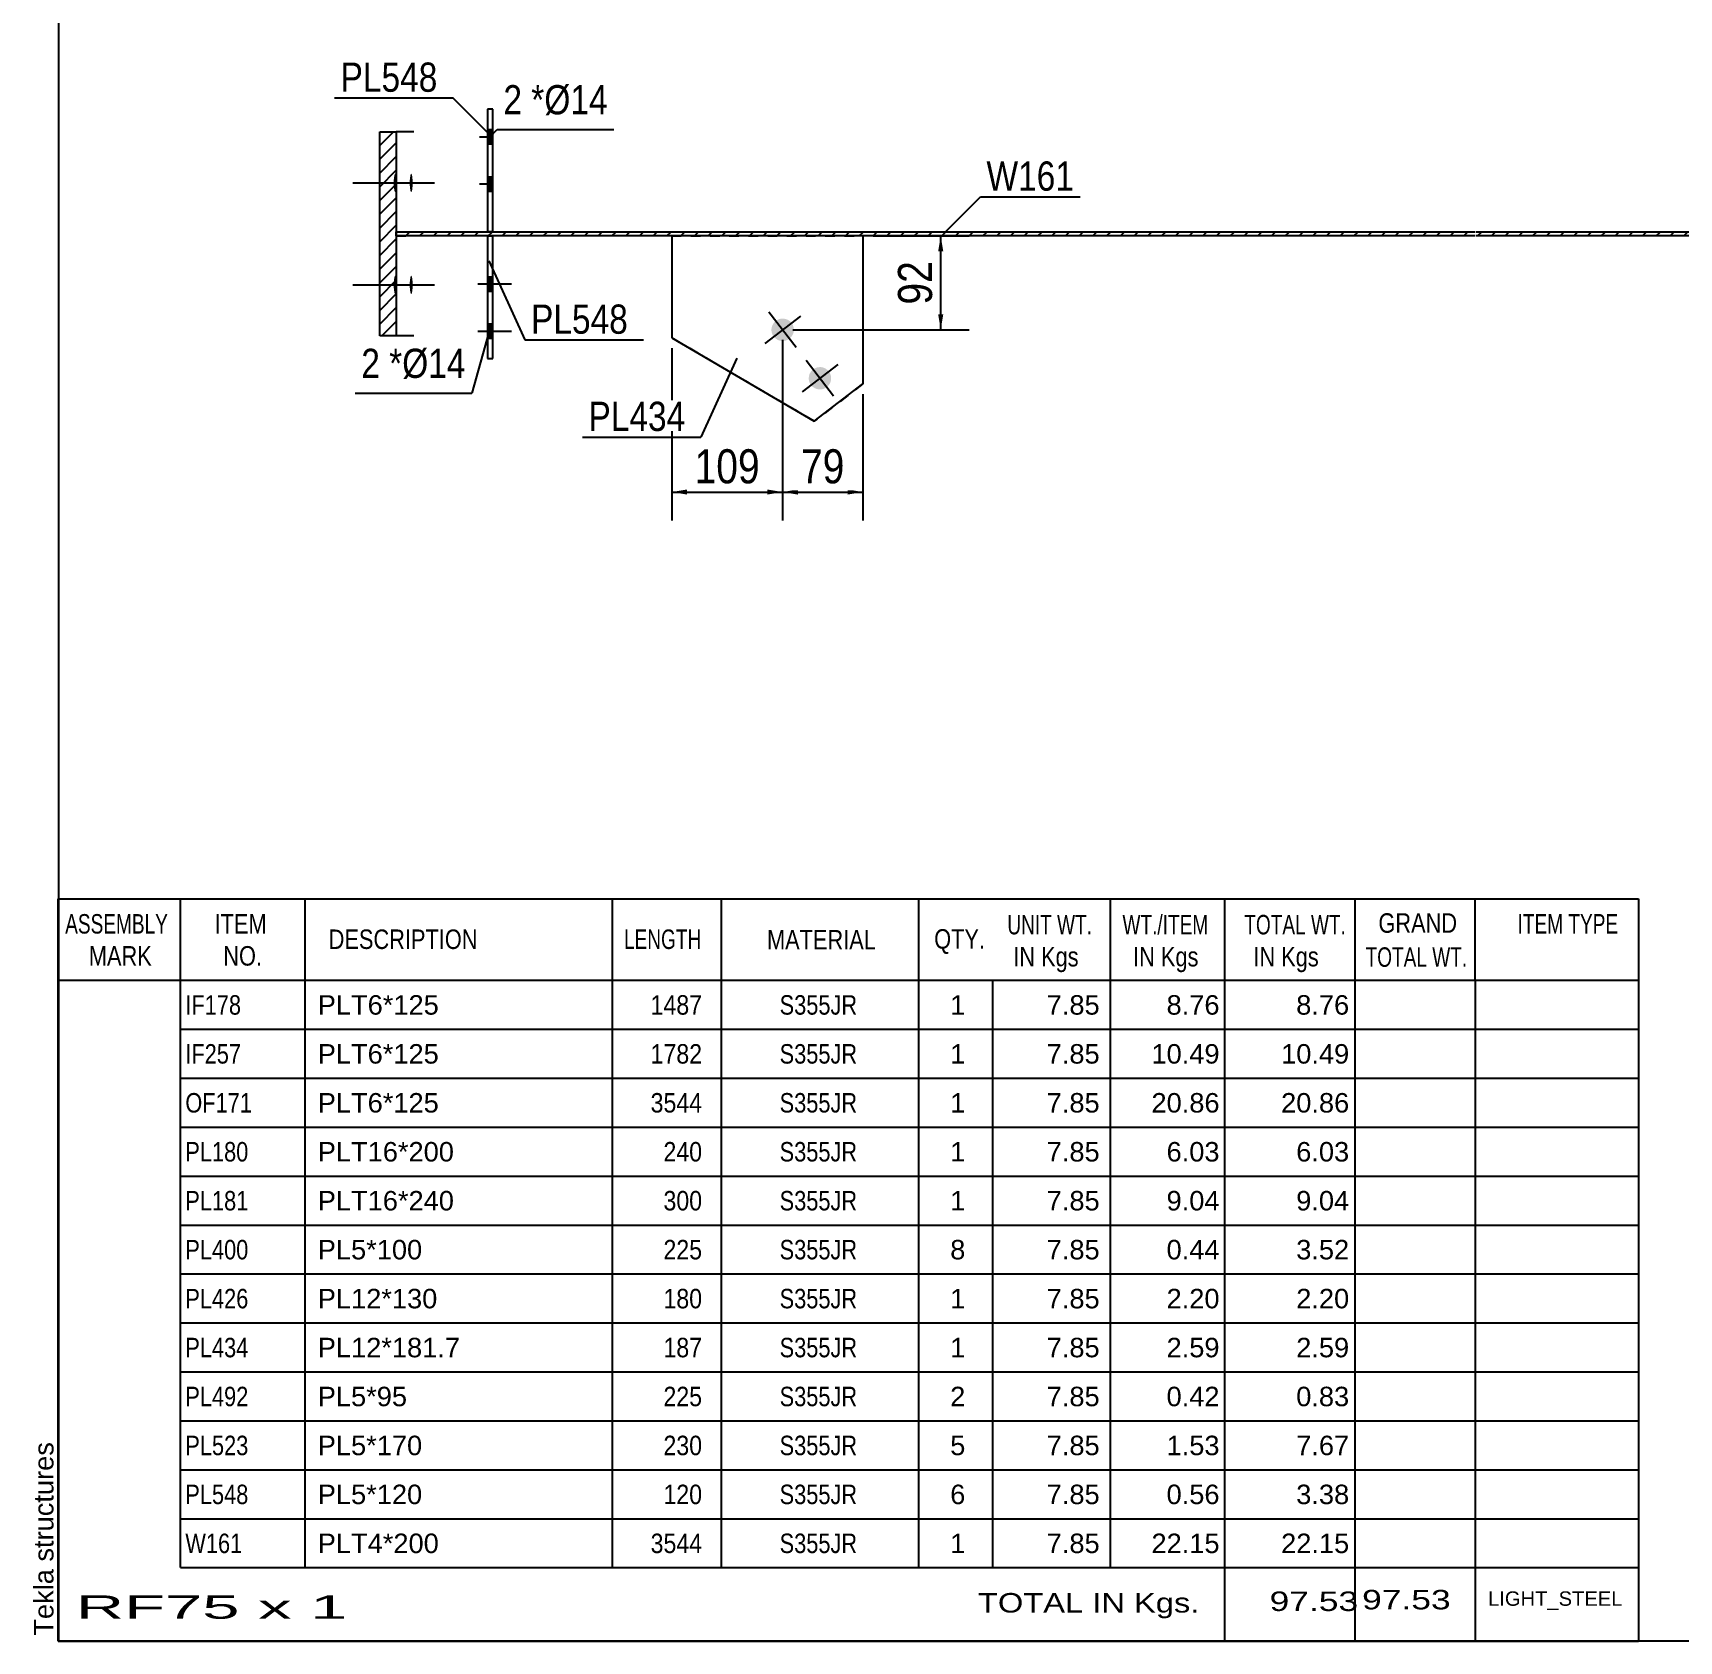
# Model space of a CAD drawing. Header units: millimetres. Extents: x -26 to 376, y -192 to 85.
# Drawn here: x -26.1 to 135.3, y -191.9 to -34.1 of the extents above; entities that cross this region are included whole.
import ezdxf

# ---------------------------------------------------------------- set-up
doc = ezdxf.new("R2010")
doc.units = ezdxf.units.MM
doc.linetypes.add('DXK_LINE_DOT1', pattern=[1.8814, 0.9407, -0.9407])
doc.styles.add('Arial', font='ARIAL.TTF', dxfattribs={"height": 0.2})
doc.styles.add('Arial Narrow', font='ARIALN.TTF', dxfattribs={"height": 0.2})

# ---------------------------------------------------------------- blocks, each defined once
blk = doc.blocks.new('Unknown-626819622-1211')
at = {"color": 5, "linetype": 'Continuous'}
for p, q in [((-23.61, 85.18), (-23.61, -191.82)), ((-23.61, -191.82), (376.39, -191.82))]:
    blk.add_line(p, q, dxfattribs=at)
at = {"color": 174, "linetype": 'Continuous', "style": 'Arial'}
blk.add_text('Tekla structures', height=1.9102, rotation=90, dxfattribs=at).set_placement((-24.11, -191.32))
blk = doc.blocks.new('Part-626819622-1256 - 1253')
at = {"linetype": 'Continuous'}
h = blk.add_hatch(dxfattribs=at)
h.set_pattern_fill('', scale=0.3, style=0, pattern_type=0)
h.set_pattern_definition([(45, (7.8758, -43.85515), (-0.67352, 0.67352), [])])
h.paths.add_polyline_path([(9.5, -43.86), (7.88, -43.86), (7.88, -63.86), (9.5, -63.86)])
at = {"color": 7, "linetype": 'DXK_LINE_DOT1'}
for p, q in [((7.88, -43.86), (9.5, -43.86)), ((9.5, -63.86), (7.88, -63.86))]:
    blk.add_line(p, q, dxfattribs=at)
at = {"color": 2, "linetype": 'Continuous'}
for p, q in [((7.88, -43.86), (9.5, -43.86)), ((7.88, -63.86), (7.88, -43.86)), ((11.22, -43.86), (9.5, -43.86)), ((9.5, -43.86), (9.5, -63.86)), ((9.5, -63.86), (7.88, -63.86)), ((11.22, -63.86), (9.5, -63.86))]:
    blk.add_line(p, q, dxfattribs=at)
blk = doc.blocks.new('Bolt-626819622-1267 - 1253')
at = {"linetype": 'Continuous'}
for points in [[(9.25, -48.86), (9.25, -48.67), (9.26, -48.49), (9.28, -48.33), (9.3, -48.19), (9.32, -48.08), (9.35, -48), (9.38, -47.96), (9.41, -47.96), (9.44, -48), (9.46, -48.08), (9.49, -48.19), (9.51, -48.33), (9.52, -48.49), (9.53, -48.67), (9.53, -48.86), (9.53, -49.04), (9.52, -49.22), (9.51, -49.38), (9.49, -49.52), (9.46, -49.63), (9.44, -49.71), (9.41, -49.75), (9.38, -49.75), (9.35, -49.71), (9.32, -49.63), (9.3, -49.52), (9.28, -49.38), (9.26, -49.22), (9.25, -49.04)], [(10.82, -48.86), (10.82, -48.67), (10.83, -48.49), (10.85, -48.33), (10.87, -48.19), (10.89, -48.08), (10.92, -48), (10.95, -47.96), (10.98, -47.96), (11.01, -48), (11.03, -48.08), (11.06, -48.19), (11.08, -48.33), (11.09, -48.49), (11.1, -48.67), (11.1, -48.86), (11.1, -49.04), (11.09, -49.22), (11.08, -49.38), (11.06, -49.52), (11.03, -49.63), (11.01, -49.71), (10.98, -49.75), (10.95, -49.75), (10.92, -49.71), (10.89, -49.63), (10.87, -49.52), (10.85, -49.38), (10.83, -49.22), (10.82, -49.04)], [(9.25, -58.86), (9.25, -58.67), (9.26, -58.49), (9.28, -58.33), (9.3, -58.19), (9.32, -58.08), (9.35, -58), (9.38, -57.96), (9.41, -57.96), (9.44, -58), (9.46, -58.08), (9.49, -58.19), (9.51, -58.33), (9.52, -58.49), (9.53, -58.67), (9.53, -58.86), (9.53, -59.04), (9.52, -59.22), (9.51, -59.38), (9.49, -59.52), (9.46, -59.63), (9.44, -59.71), (9.41, -59.75), (9.38, -59.75), (9.35, -59.71), (9.32, -59.63), (9.3, -59.52), (9.28, -59.38), (9.26, -59.22), (9.25, -59.04)], [(10.82, -58.86), (10.82, -58.67), (10.83, -58.49), (10.85, -58.33), (10.87, -58.19), (10.89, -58.08), (10.92, -58), (10.95, -57.96), (10.98, -57.96), (11.01, -58), (11.03, -58.08), (11.06, -58.19), (11.08, -58.33), (11.09, -58.49), (11.1, -58.67), (11.1, -58.86), (11.1, -59.04), (11.09, -59.22), (11.08, -59.38), (11.06, -59.52), (11.03, -59.63), (11.01, -59.71), (10.98, -59.75), (10.95, -59.75), (10.92, -59.71), (10.89, -59.63), (10.87, -59.52), (10.85, -59.38), (10.83, -59.22), (10.82, -59.04)]]:
    blk.add_hatch(color=3, dxfattribs=at).paths.add_polyline_path(points)
at = {"color": 3, "linetype": 'Continuous'}
for p, q in [((5.24, -48.86), (11.66, -48.86)), ((6.81, -48.86), (13.23, -48.86)), ((5.24, -58.86), (11.66, -58.86)), ((6.81, -58.86), (13.23, -58.86))]:
    blk.add_line(p, q, dxfattribs=at)
blk = doc.blocks.new('Bolt-626819622-1259 - 1253')
at = {"linetype": 'Continuous'}
for points in [[(46.5, -63.93), (46.38, -63.74), (46.3, -63.52), (46.27, -63.29), (46.29, -63.06), (46.36, -62.84), (46.47, -62.64), (46.62, -62.46), (46.8, -62.32), (47.01, -62.22), (47.23, -62.17), (47.46, -62.16), (47.69, -62.21), (47.9, -62.29), (48.09, -62.42), (48.25, -62.59), (48.37, -62.79), (48.44, -63), (48.47, -63.23), (48.46, -63.46), (48.39, -63.68), (48.28, -63.88), (48.13, -64.06), (47.95, -64.2), (47.74, -64.3), (47.52, -64.35), (47.29, -64.36), (47.06, -64.32), (46.85, -64.23), (46.66, -64.1)], [(50.16, -68.69), (50.04, -68.49), (49.96, -68.28), (49.93, -68.05), (49.95, -67.82), (50.01, -67.6), (50.12, -67.4), (50.27, -67.22), (50.46, -67.08), (50.66, -66.98), (50.89, -66.93), (51.12, -66.92), (51.34, -66.96), (51.55, -67.05), (51.74, -67.18), (51.9, -67.35), (52.02, -67.54), (52.1, -67.76), (52.13, -67.99), (52.11, -68.22), (52.05, -68.44), (51.94, -68.64), (51.79, -68.81), (51.61, -68.95), (51.4, -69.05), (51.18, -69.11), (50.95, -69.11), (50.72, -69.07), (50.51, -68.98), (50.32, -68.85)]]:
    blk.add_hatch(color=3, dxfattribs=at).paths.add_polyline_path(points)
at = {"color": 3, "linetype": 'Continuous'}
for p, q in [((49.12, -61.92), (45.63, -64.6)), ((48.71, -65.01), (46.03, -61.52)), ((52.78, -66.68), (49.29, -69.36)), ((52.37, -69.76), (49.69, -66.27))]:
    blk.add_line(p, q, dxfattribs=at)
blk = doc.blocks.new('Part-626819622-1328 - 1253')
at = {"color": 2, "linetype": 'Continuous'}
for p, q in [((36.5, -54.05), (36.5, -64.05)), ((55.24, -54.05), (55.24, -68.57)), ((36.5, -64.06), (36.5, -64.05)), ((36.5, -64.05), (50.48, -72.23)), ((50.48, -72.23), (55.24, -68.57)), ((55.24, -68.57), (55.24, -68.57)), ((50.48, -72.23), (50.48, -72.23))]:
    blk.add_line(p, q, dxfattribs=at)
at = {"color": 7, "linetype": 'DXK_LINE_DOT1'}
for p, q in [((36.5, -54.05), (55.24, -54.05)), ((36.5, -54.06), (55.24, -54.06)), ((50.48, -72.23), (36.5, -64.06)), ((55.24, -68.57), (50.48, -72.23))]:
    blk.add_line(p, q, dxfattribs=at)
blk = doc.blocks.new('Part-626819622-1284 - 1253')
at = {"linetype": 'Continuous'}
h = blk.add_hatch(dxfattribs=at)
h.set_pattern_fill('', scale=0.3, style=0, pattern_type=0)
h.set_pattern_definition([(45, (9.4959, -53.65515), (-0.6735192, 0.6735192), [])])
h.paths.add_polyline_path([(327, -53.66), (9.5, -53.66), (9.5, -54.06), (327, -54.06)])
at = {"color": 7, "linetype": 'DXK_LINE_DOT1'}
for p, q in [((9.5, -53.66), (11.22, -53.66)), ((9.5, -54.06), (11.22, -54.06))]:
    blk.add_line(p, q, dxfattribs=at)
at = {"color": 2, "linetype": 'Continuous'}
for p, q in [((9.5, -53.66), (115.24, -53.66)), ((9.5, -54.06), (9.5, -53.66)), ((115.24, -54.06), (9.5, -54.06)), ((115.34, -53.66), (237.59, -53.66)), ((237.59, -54.06), (115.34, -54.06))]:
    blk.add_line(p, q, dxfattribs=at)
blk = doc.blocks.new('Part-626819622-6274 - 1253')
at = {"color": 2, "linetype": 'Continuous'}
for p, q in [((18.95, -54.09), (18.45, -54.09)), ((18.45, -54.09), (18.45, -66.09)), ((18.95, -66.09), (18.95, -54.09)), ((18.45, -66.09), (18.95, -66.09))]:
    blk.add_line(p, q, dxfattribs=at)
blk = doc.blocks.new('Part-626819622-6277 - 1253')
at = {"color": 2, "linetype": 'Continuous'}
for p, q in [((18.95, -41.63), (18.45, -41.63)), ((18.45, -41.63), (18.45, -53.63)), ((18.95, -53.63), (18.95, -41.63)), ((18.45, -53.63), (18.95, -53.63))]:
    blk.add_line(p, q, dxfattribs=at)
blk = doc.blocks.new('Bolt-626819622-6299 - 1253')
at = {"linetype": 'Continuous'}
for points in [[(18.45, -58.06), (18.45, -59.46), (18.95, -59.46), (18.95, -58.06)], [(18.45, -62.68), (18.45, -64.08), (18.95, -64.08), (18.95, -62.68)]]:
    blk.add_hatch(color=3, dxfattribs=at).paths.add_polyline_path(points)
at = {"color": 3, "linetype": 'Continuous'}
for p, q in [((18.45, -58.06), (18.95, -58.06)), ((17.5, -58.76), (20.8, -58.76)), ((18.45, -59.46), (18.95, -59.46)), ((18.45, -62.68), (18.95, -62.68)), ((17.5, -63.38), (20.8, -63.38)), ((18.45, -64.08), (18.95, -64.08))]:
    blk.add_line(p, q, dxfattribs=at)
blk = doc.blocks.new('Bolt-626819622-6302 - 1253')
at = {"linetype": 'Continuous'}
for points in [[(18.95, -45.03), (18.95, -43.63), (18.45, -43.63), (18.45, -45.03)], [(18.95, -49.66), (18.95, -48.26), (18.45, -48.26), (18.45, -49.66)]]:
    blk.add_hatch(color=3, dxfattribs=at).paths.add_polyline_path(points)
at = {"color": 3, "linetype": 'Continuous'}
for p, q in [((17.65, -44.33), (18.95, -44.33)), ((18.45, -43.63), (18.95, -43.63)), ((18.45, -45.03), (18.95, -45.03)), ((18.45, -48.26), (18.95, -48.26)), ((17.65, -48.96), (18.95, -48.96)), ((18.45, -49.66), (18.95, -49.66))]:
    blk.add_line(p, q, dxfattribs=at)
blk = doc.blocks.new('StraightDimension-626819622-1430 - 1253')
at = {"linetype": 'Continuous'}
for points in [[(62.62, -55.56), (62.87, -54.06), (63.12, -55.56)], [(63.12, -61.76), (62.87, -63.26), (62.62, -61.76)]]:
    blk.add_hatch(color=4, dxfattribs=at).paths.add_polyline_path(points)
at = {"color": 4, "linetype": 'Continuous'}
for p, q in [((56.24, -54.06), (65.67, -54.06)), ((62.87, -63.26), (62.87, -54.06)), ((48.37, -63.26), (65.67, -63.26))]:
    blk.add_line(p, q, dxfattribs=at)
at = {"color": 0}
blk.add_wipeout([(62.72, -55.83), (57.82, -55.83), (57.82, -61.49), (62.72, -61.49)], dxfattribs=at)
at = {"color": 4, "style": 'Arial Narrow'}
blk.add_text('92', height=3.34, rotation=90.0002, dxfattribs=at).set_placement((62.02, -60.79))
blk = doc.blocks.new('StraightDimension-626819622-1491 - 1253')
at = {"linetype": 'Continuous'}
for points in [[(38, -79.42), (36.5, -79.17), (38, -78.92)], [(45.87, -78.92), (47.37, -79.17), (45.87, -79.42)]]:
    blk.add_hatch(color=4, dxfattribs=at).paths.add_polyline_path(points)
at = {"color": 4, "linetype": 'Continuous'}
for p, q in [((47.37, -64.26), (47.37, -81.97)), ((36.5, -65.06), (36.5, -81.97)), ((36.5, -79.17), (47.37, -79.17))]:
    blk.add_line(p, q, dxfattribs=at)
at = {"color": 0}
blk.add_wipeout([(45.84, -79.02), (45.84, -74.12), (38.04, -74.12), (38.04, -79.02)], dxfattribs=at)
at = {"color": 4, "style": 'Arial Narrow'}
blk.add_text('109', height=3.34, dxfattribs=at).set_placement((38.74, -78.32))
blk = doc.blocks.new('StraightDimension-626819622-1505 - 1253')
at = {"linetype": 'Continuous'}
for points in [[(48.87, -79.42), (47.37, -79.17), (48.87, -78.92)], [(53.74, -78.92), (55.24, -79.17), (53.74, -79.42)]]:
    blk.add_hatch(color=4, dxfattribs=at).paths.add_polyline_path(points)
at = {"color": 4, "linetype": 'Continuous'}
for p, q in [((47.37, -64.26), (47.37, -81.97)), ((55.24, -69.57), (55.24, -81.97)), ((47.37, -79.17), (55.24, -79.17))]:
    blk.add_line(p, q, dxfattribs=at)
at = {"color": 0}
blk.add_wipeout([(54.14, -79.02), (54.14, -74.12), (48.47, -74.12), (48.47, -79.02)], dxfattribs=at)
at = {"color": 4, "style": 'Arial Narrow'}
blk.add_text('79', height=3.34, dxfattribs=at).set_placement((49.17, -78.32))
blk = doc.blocks.new('CBS_BOM-626819622-8892')
at = {"color": 7, "linetype": 'Continuous'}
for p, q in [((-23.64, -127.05), (-23.64, -119.05)), ((-23.64, -119.05), (131.28, -119.05)), ((-11.64, -127.05), (-11.64, -119.05)), ((0.55, -127.05), (0.55, -119.05)), ((30.71, -127.05), (30.71, -119.05)), ((41.39, -127.05), (41.39, -119.05)), ((60.71, -127.05), (60.71, -119.05)), ((79.51, -127.05), (79.51, -119.05)), ((90.72, -127.05), (90.72, -119.05)), ((103.51, -127.05), (103.51, -119.05)), ((115.26, -127.05), (115.26, -119.05)), ((131.28, -119.06), (131.28, -127.04)), ((-23.64, -127.05), (131.28, -127.05)), ((-23.64, -131.85), (-23.64, -127.05)), ((-11.64, -131.85), (-11.64, -127.05)), ((0.55, -131.85), (0.55, -127.05)), ((30.71, -131.85), (30.71, -127.05)), ((41.39, -131.85), (41.39, -127.05)), ((60.71, -131.85), (60.71, -127.05)), ((67.97, -131.85), (67.97, -127.05)), ((79.51, -131.85), (79.51, -127.05)), ((90.72, -131.85), (90.72, -127.05)), ((103.51, -131.85), (103.51, -127.05)), ((115.28, -131.85), (115.28, -127.05)), ((131.28, -127.06), (131.28, -131.85)), ((-23.64, -136.65), (-23.64, -131.85)), ((-11.64, -131.85), (131.28, -131.85)), ((-11.64, -136.65), (-11.64, -131.85)), ((0.55, -136.65), (0.55, -131.85)), ((30.71, -136.65), (30.71, -131.85)), ((41.39, -136.65), (41.39, -131.85)), ((60.71, -136.65), (60.71, -131.85)), ((67.97, -136.65), (67.97, -131.85)), ((79.51, -136.65), (79.51, -131.85)), ((90.72, -136.65), (90.72, -131.85)), ((103.51, -136.65), (103.51, -131.85)), ((115.28, -136.65), (115.28, -131.85)), ((131.28, -131.86), (131.28, -136.65)), ((-23.64, -141.45), (-23.64, -136.65)), ((-11.64, -136.65), (131.28, -136.65)), ((-11.64, -141.45), (-11.64, -136.65)), ((0.55, -141.45), (0.55, -136.65)), ((30.71, -141.45), (30.71, -136.65)), ((41.39, -141.45), (41.39, -136.65)), ((60.71, -141.45), (60.71, -136.65)), ((67.97, -141.45), (67.97, -136.65)), ((79.51, -141.45), (79.51, -136.65)), ((90.72, -141.45), (90.72, -136.65)), ((103.51, -141.45), (103.51, -136.65)), ((115.28, -141.45), (115.28, -136.65)), ((131.28, -136.66), (131.28, -141.45)), ((-23.64, -146.25), (-23.64, -141.45)), ((-11.64, -141.45), (131.28, -141.45)), ((-11.64, -146.25), (-11.64, -141.45)), ((0.55, -146.25), (0.55, -141.45)), ((30.71, -146.25), (30.71, -141.45)), ((41.39, -146.25), (41.39, -141.45)), ((60.71, -146.25), (60.71, -141.45)), ((67.97, -146.25), (67.97, -141.45)), ((79.51, -146.25), (79.51, -141.45)), ((90.72, -146.25), (90.72, -141.45)), ((103.51, -146.25), (103.51, -141.45)), ((115.28, -146.25), (115.28, -141.45)), ((131.28, -141.46), (131.28, -146.25)), ((-23.64, -151.05), (-23.64, -146.25)), ((-11.64, -146.25), (131.28, -146.25)), ((-11.64, -151.05), (-11.64, -146.25)), ((0.55, -151.05), (0.55, -146.25)), ((30.71, -151.05), (30.71, -146.25)), ((41.39, -151.05), (41.39, -146.25)), ((60.71, -151.05), (60.71, -146.25)), ((67.97, -151.05), (67.97, -146.25)), ((79.51, -151.05), (79.51, -146.25)), ((90.72, -151.05), (90.72, -146.25)), ((103.51, -151.05), (103.51, -146.25)), ((115.28, -151.05), (115.28, -146.25)), ((131.28, -146.26), (131.28, -151.05)), ((-23.64, -155.85), (-23.64, -151.05)), ((-11.64, -151.05), (131.28, -151.05)), ((-11.64, -155.85), (-11.64, -151.05)), ((0.55, -155.85), (0.55, -151.05)), ((30.71, -155.85), (30.71, -151.05)), ((41.39, -155.85), (41.39, -151.05)), ((60.71, -155.85), (60.71, -151.05)), ((67.97, -155.85), (67.97, -151.05)), ((79.51, -155.85), (79.51, -151.05)), ((90.72, -155.85), (90.72, -151.05)), ((103.51, -155.85), (103.51, -151.05)), ((115.28, -155.85), (115.28, -151.05)), ((131.28, -151.06), (131.28, -155.85)), ((-23.64, -160.65), (-23.64, -155.85)), ((-11.64, -155.85), (131.28, -155.85)), ((-11.64, -160.65), (-11.64, -155.85)), ((0.55, -160.65), (0.55, -155.85)), ((30.71, -160.65), (30.71, -155.85)), ((41.39, -160.65), (41.39, -155.85)), ((60.71, -160.65), (60.71, -155.85)), ((67.97, -160.65), (67.97, -155.85)), ((79.51, -160.65), (79.51, -155.85)), ((90.72, -160.65), (90.72, -155.85)), ((103.51, -160.65), (103.51, -155.85)), ((115.28, -160.65), (115.28, -155.85)), ((131.28, -155.86), (131.28, -160.65)), ((-23.64, -165.45), (-23.64, -160.65)), ((-11.64, -160.65), (131.28, -160.65)), ((-11.64, -165.45), (-11.64, -160.65)), ((0.55, -165.45), (0.55, -160.65)), ((30.71, -165.45), (30.71, -160.65)), ((41.39, -165.45), (41.39, -160.65)), ((60.71, -165.45), (60.71, -160.65)), ((67.97, -165.45), (67.97, -160.65)), ((79.51, -165.45), (79.51, -160.65)), ((90.72, -165.45), (90.72, -160.65)), ((103.51, -165.45), (103.51, -160.65)), ((115.28, -165.45), (115.28, -160.65)), ((131.28, -160.66), (131.28, -165.45)), ((-23.64, -170.25), (-23.64, -165.45)), ((-11.64, -165.45), (131.28, -165.45)), ((-11.64, -170.25), (-11.64, -165.45)), ((0.55, -170.25), (0.55, -165.45)), ((30.71, -170.25), (30.71, -165.45)), ((41.39, -170.25), (41.39, -165.45)), ((60.71, -170.25), (60.71, -165.45)), ((67.97, -170.25), (67.97, -165.45)), ((79.51, -170.25), (79.51, -165.45)), ((90.72, -170.25), (90.72, -165.45)), ((103.51, -170.25), (103.51, -165.45)), ((115.28, -170.25), (115.28, -165.45)), ((131.28, -165.46), (131.28, -170.25)), ((-23.64, -175.05), (-23.64, -170.25)), ((-11.64, -170.25), (131.28, -170.25)), ((-11.64, -175.05), (-11.64, -170.25)), ((0.55, -175.05), (0.55, -170.25)), ((30.71, -175.05), (30.71, -170.25)), ((41.39, -175.05), (41.39, -170.25)), ((60.71, -175.05), (60.71, -170.25)), ((67.97, -175.05), (67.97, -170.25)), ((79.51, -175.05), (79.51, -170.25)), ((90.72, -175.05), (90.72, -170.25)), ((103.51, -175.05), (103.51, -170.25)), ((115.28, -175.05), (115.28, -170.25)), ((131.28, -170.26), (131.28, -175.05)), ((-23.64, -179.85), (-23.64, -175.05)), ((-11.64, -175.05), (131.28, -175.05)), ((-11.64, -179.85), (-11.64, -175.05)), ((0.55, -179.85), (0.55, -175.05)), ((30.71, -179.85), (30.71, -175.05)), ((41.39, -179.85), (41.39, -175.05)), ((60.71, -179.85), (60.71, -175.05)), ((67.97, -179.85), (67.97, -175.05)), ((79.51, -179.85), (79.51, -175.05)), ((90.72, -179.85), (90.72, -175.05)), ((103.51, -179.85), (103.51, -175.05)), ((115.28, -179.85), (115.28, -175.05)), ((131.28, -175.06), (131.28, -179.85)), ((-23.64, -184.65), (-23.64, -179.85)), ((-11.64, -179.85), (131.28, -179.85)), ((-11.64, -184.65), (-11.64, -179.85)), ((0.55, -184.65), (0.55, -179.85)), ((30.71, -184.65), (30.71, -179.85)), ((41.39, -184.65), (41.39, -179.85)), ((60.71, -184.65), (60.71, -179.85)), ((67.97, -184.65), (67.97, -179.85)), ((79.51, -184.65), (79.51, -179.85)), ((90.72, -184.65), (90.72, -179.85)), ((103.51, -184.65), (103.51, -179.85)), ((115.28, -184.65), (115.28, -179.85)), ((131.28, -179.86), (131.28, -184.65)), ((-23.64, -191.85), (-23.64, -184.67)), ((-11.64, -184.65), (131.28, -184.65)), ((90.72, -191.85), (90.72, -184.67)), ((103.51, -191.85), (103.51, -184.67)), ((115.31, -191.85), (115.31, -184.67)), ((131.28, -184.65), (131.28, -191.85)), ((-23.64, -191.85), (131.28, -191.85))]:
    blk.add_line(p, q, dxfattribs=at)
at = {"color": 3, "linetype": 'Continuous', "style": 'Arial'}
for s, height, width, p in [('ASSEMBLY', 1.91, 0.7, (-22.96, -122.47)), ('ITEM', 1.91, 0.8, (-8.31, -122.47)), ('UNIT WT.', 1.91, 0.7, (69.4, -122.55)), ('WT./ITEM', 1.91, 0.7, (80.69, -122.55)), ('TOTAL WT.', 1.91, 0.7, (92.63, -122.55)), ('GRAND', 1.91, 0.8, (105.78, -122.39)), ('ITEM TYPE', 1.91, 0.7, (119.42, -122.47)), ('DESCRIPTION', 1.9102, 0.8, (2.87, -123.98)), ('LENGTH', 1.91, 0.7, (31.82, -123.98)), ('MATERIAL', 1.91, 0.8, (45.84, -124.03)), ('QTY.', 1.91, 0.8, (62.23, -123.95)), ('MARK', 1.91, 0.8, (-20.64, -125.61)), ('NO.', 1.91, 0.8, (-7.46, -125.61)), ('IN Kgs', 1.91, 0.8, (69.98, -125.69)), ('IN Kgs', 1.91, 0.8, (81.73, -125.69)), ('IN Kgs', 1.91, 0.8, (93.52, -125.69)), ('TOTAL WT.', 1.91, 0.7, (104.52, -125.73))]:
    blk.add_text(s, height=height, dxfattribs=dict(at, width=width)).set_placement(p)
at = {"color": 7, "linetype": 'Continuous', "style": 'Arial'}
for s, width, p in [('IF178', 0.8, (-11.18, -130.42)), ('1487', 0.85, (34.43, -130.42)), ('S355JR', 0.8, (47.08, -130.42)), ('IF257', 0.8, (-11.18, -135.22)), ('1782', 0.85, (34.43, -135.22)), ('S355JR', 0.8, (47.08, -135.22)), ('OF171', 0.8, (-11.18, -140.02)), ('3544', 0.85, (34.43, -140.02)), ('S355JR', 0.8, (47.08, -140.02)), ('PL180', 0.8, (-11.18, -144.82)), ('240', 0.85, (35.69, -144.82)), ('S355JR', 0.8, (47.08, -144.82)), ('PL181', 0.8, (-11.18, -149.62)), ('300', 0.85, (35.69, -149.62)), ('S355JR', 0.8, (47.08, -149.62)), ('PL400', 0.8, (-11.18, -154.42)), ('225', 0.85, (35.69, -154.42)), ('S355JR', 0.8, (47.08, -154.42)), ('PL426', 0.8, (-11.18, -159.22)), ('180', 0.85, (35.69, -159.22)), ('S355JR', 0.8, (47.08, -159.22)), ('PL434', 0.8, (-11.18, -164.02)), ('187', 0.85, (35.69, -164.02)), ('S355JR', 0.8, (47.08, -164.02)), ('PL492', 0.8, (-11.18, -168.82)), ('225', 0.85, (35.69, -168.82)), ('S355JR', 0.8, (47.08, -168.82)), ('PL523', 0.8, (-11.18, -173.62)), ('230', 0.85, (35.69, -173.62)), ('S355JR', 0.8, (47.08, -173.62)), ('PL548', 0.8, (-11.18, -178.42)), ('120', 0.85, (35.69, -178.42)), ('S355JR', 0.8, (47.08, -178.42)), ('W161', 0.8, (-11.18, -183.22)), ('3544', 0.85, (34.43, -183.22)), ('S355JR', 0.8, (47.08, -183.22))]:
    blk.add_text(s, height=1.91, dxfattribs=dict(at, width=width)).set_placement(p)
for s, p in [('PLT6*125', (1.8, -130.42)), ('1', (63.8, -130.42)), ('7.85', (73.26, -130.42)), ('8.76', (85.01, -130.42)), ('8.76', (97.72, -130.42)), ('PLT6*125', (1.8, -135.22)), ('1', (63.8, -135.22)), ('7.85', (73.26, -135.22)), ('10.49', (83.53, -135.22)), ('10.49', (96.24, -135.22)), ('PLT6*125', (1.8, -140.02)), ('1', (63.8, -140.02)), ('7.85', (73.26, -140.02)), ('20.86', (83.53, -140.02)), ('20.86', (96.24, -140.02)), ('PLT16*200', (1.8, -144.82)), ('1', (63.8, -144.82)), ('7.85', (73.26, -144.82)), ('6.03', (85.01, -144.82)), ('6.03', (97.72, -144.82)), ('PLT16*240', (1.8, -149.62)), ('1', (63.8, -149.62)), ('7.85', (73.26, -149.62)), ('9.04', (85.01, -149.62)), ('9.04', (97.72, -149.62)), ('PL5*100', (1.8, -154.42)), ('8', (63.8, -154.42)), ('7.85', (73.26, -154.42)), ('0.44', (85.01, -154.42)), ('3.52', (97.72, -154.42)), ('PL12*130', (1.8, -159.22)), ('1', (63.8, -159.22)), ('7.85', (73.26, -159.22)), ('2.20', (85.01, -159.22)), ('2.20', (97.72, -159.22)), ('PL12*181.7', (1.8, -164.02)), ('1', (63.8, -164.02)), ('7.85', (73.26, -164.02)), ('2.59', (85.01, -164.02)), ('2.59', (97.72, -164.02)), ('PL5*95', (1.8, -168.82)), ('2', (63.8, -168.82)), ('7.85', (73.26, -168.82)), ('0.42', (85.01, -168.82)), ('0.83', (97.72, -168.82)), ('PL5*170', (1.8, -173.62)), ('5', (63.8, -173.62)), ('7.85', (73.26, -173.62)), ('1.53', (85.01, -173.62)), ('7.67', (97.72, -173.62)), ('PL5*120', (1.8, -178.42)), ('6', (63.8, -178.42)), ('7.85', (73.26, -178.42)), ('0.56', (85.01, -178.42)), ('3.38', (97.72, -178.42)), ('PLT4*200', (1.8, -183.22)), ('1', (63.8, -183.22)), ('7.85', (73.26, -183.22)), ('22.15', (83.53, -183.22)), ('22.15', (96.24, -183.22))]:
    blk.add_text(s, height=1.91, dxfattribs=at).set_placement(p)
at = {"color": 6, "linetype": 'Continuous', "style": 'Arial'}
for s, height, width, p in [('TOTAL IN Kgs.', 1.9102, 1.2, (66.52, -189.05)), ('97.53', 1.91, 1.3, (95.11, -188.9)), ('97.53', 1.91, 1.3, (104.18, -188.74)), ('RF75 x 1', 2.292, 2.05, (-21.92, -189.66))]:
    blk.add_text(s, height=height, dxfattribs=dict(at, width=width)).set_placement(p)
blk.add_text('LIGHT_STEEL', height=1.4135, dxfattribs=at).set_placement((116.53, -188.39))
blk = doc.blocks.new('Mark-626819622-6432 - 1253')
at = {"color": 0}
blk.add_wipeout([(32.22, -63.65), (32.22, -60.65), (22.71, -60.65), (22.71, -63.65)], dxfattribs=at)
blk.add_wipeout([(32.22, -63.65), (32.22, -60.65), (22.71, -60.65), (22.71, -63.65)], dxfattribs=at)
at = {"color": 7, "linetype": 'Continuous'}
for p, q in [((18.58, -56.51), (22.11, -64.25)), ((22.11, -64.25), (33.72, -64.25))]:
    blk.add_line(p, q, dxfattribs=at)
at = {"color": 3, "style": 'Arial Narrow'}
blk.add_text('PL548', height=2.863, dxfattribs=at).set_placement((22.71, -63.65))
blk = doc.blocks.new('Mark-626819622-6319 - 1253')
at = {"color": 7, "linetype": 'Continuous'}
for p, q in [((18.7, -44.33), (19.4, -43.63)), ((19.4, -43.63), (30.82, -43.63))]:
    blk.add_line(p, q, dxfattribs=at)
at = {"color": 0}
for points in [[(21.83, -42.13), (21.83, -39.13), (20, -39.13), (20, -42.13)], [(24.01, -42.13), (24.01, -39.13), (22.73, -39.13), (22.73, -42.13)]]:
    blk.add_wipeout(points, dxfattribs=at)
for points in [[(21.83, -42.13), (21.83, -39.13), (20, -39.13), (20, -42.13)], [(24.01, -42.13), (24.01, -39.13), (22.73, -39.13), (22.73, -42.13)]]:
    blk.add_wipeout(points, dxfattribs=at)
at = {"color": 3, "style": 'Arial Narrow'}
blk.add_text('2', height=2.86, dxfattribs=at).set_placement((20, -42.13))
at = {"color": 0}
blk.add_wipeout([(30.22, -42.13), (30.22, -39.13), (24.01, -39.13), (24.01, -42.13)], dxfattribs=at)
blk.add_wipeout([(30.22, -42.13), (30.22, -39.13), (24.01, -39.13), (24.01, -42.13)], dxfattribs=at)
at = {"color": 3, "style": 'Arial Narrow'}
for s, height, p in [('*', 2.86, (22.73, -42.13)), ('Ø14', 2.863, (24.01, -42.13))]:
    blk.add_text(s, height=height, dxfattribs=at).set_placement(p)
blk = doc.blocks.new('Mark-626819622-1324 - 1253')
at = {"color": 7, "linetype": 'Continuous'}
blk.add_line((42.88, -66.04), (39.35, -73.78), dxfattribs=at)
at = {"color": 0}
blk.add_wipeout([(37.85, -73.18), (37.85, -70.18), (28.34, -70.18), (28.34, -73.18)], dxfattribs=at)
blk.add_wipeout([(37.85, -73.18), (37.85, -70.18), (28.34, -70.18), (28.34, -73.18)], dxfattribs=at)
at = {"color": 7, "linetype": 'Continuous'}
blk.add_line((27.74, -73.78), (39.35, -73.78), dxfattribs=at)
at = {"color": 3, "style": 'Arial Narrow'}
blk.add_text('PL434', height=2.863, dxfattribs=at).set_placement((28.34, -73.18))
blk = doc.blocks.new('Mark-626819622-1279 - 1253')
at = {"color": 0}
blk.add_wipeout([(75.95, -49.62), (75.95, -46.62), (67.36, -46.62), (67.36, -49.62)], dxfattribs=at)
blk.add_wipeout([(75.95, -49.62), (75.95, -46.62), (67.36, -46.62), (67.36, -49.62)], dxfattribs=at)
at = {"color": 7, "linetype": 'Continuous'}
for p, q in [((63.23, -53.75), (66.76, -50.22)), ((66.76, -50.22), (76.55, -50.22))]:
    blk.add_line(p, q, dxfattribs=at)
at = {"color": 3, "style": 'Arial Narrow'}
blk.add_text('W161', height=2.863, dxfattribs=at).set_placement((67.36, -49.62))
blk = doc.blocks.new('Mark-626819622-6320 - 1253')
at = {"color": 7, "linetype": 'Continuous'}
blk.add_line((5.47, -69.48), (16.89, -69.48), dxfattribs=at)
at = {"color": 0}
for points in [[(7.9, -67.98), (7.9, -64.98), (6.07, -64.98), (6.07, -67.98)], [(10.08, -67.98), (10.08, -64.98), (8.8, -64.98), (8.8, -67.98)]]:
    blk.add_wipeout(points, dxfattribs=at)
for points in [[(7.9, -67.98), (7.9, -64.98), (6.07, -64.98), (6.07, -67.98)], [(10.08, -67.98), (10.08, -64.98), (8.8, -64.98), (8.8, -67.98)]]:
    blk.add_wipeout(points, dxfattribs=at)
at = {"color": 3, "style": 'Arial Narrow'}
blk.add_text('2', height=2.86, dxfattribs=at).set_placement((6.07, -67.98))
at = {"color": 0}
blk.add_wipeout([(16.29, -67.98), (16.29, -64.98), (10.08, -64.98), (10.08, -67.98)], dxfattribs=at)
blk.add_wipeout([(16.29, -67.98), (16.29, -64.98), (10.08, -64.98), (10.08, -67.98)], dxfattribs=at)
at = {"color": 7, "linetype": 'Continuous'}
blk.add_line((18.62, -63.38), (16.89, -69.48), dxfattribs=at)
at = {"color": 3, "style": 'Arial Narrow'}
for s, height, p in [('*', 2.86, (8.8, -67.98)), ('Ø14', 2.863, (10.08, -67.98))]:
    blk.add_text(s, height=height, dxfattribs=at).set_placement(p)
blk = doc.blocks.new('Mark-626819622-6435 - 1253')
at = {"color": 7, "linetype": 'Continuous'}
blk.add_line((18.58, -44.05), (15.04, -40.52), dxfattribs=at)
at = {"color": 0}
blk.add_wipeout([(13.54, -39.92), (13.54, -36.92), (4.04, -36.92), (4.04, -39.92)], dxfattribs=at)
blk.add_wipeout([(13.54, -39.92), (13.54, -36.92), (4.04, -36.92), (4.04, -39.92)], dxfattribs=at)
at = {"color": 7, "linetype": 'Continuous'}
blk.add_line((3.44, -40.52), (15.04, -40.52), dxfattribs=at)
at = {"color": 3, "style": 'Arial Narrow'}
blk.add_text('PL548', height=2.863, dxfattribs=at).set_placement((4.04, -39.92))

msp = doc.modelspace()

# ---------------------------------------------------------------- block references
for name in ['Unknown-626819622-1211', 'Part-626819622-6277 - 1253', 'Part-626819622-1256 - 1253', 'Bolt-626819622-6302 - 1253', 'Bolt-626819622-1267 - 1253', 'Part-626819622-1284 - 1253', 'Part-626819622-6274 - 1253', 'Part-626819622-1328 - 1253', 'Bolt-626819622-6299 - 1253', 'Bolt-626819622-1259 - 1253', 'CBS_BOM-626819622-8892']:
    msp.add_blockref(name, (0, 0))

# ---------------------------------------------------------------- next in the draw order: block references
for name in ['Mark-626819622-6319 - 1253', 'StraightDimension-626819622-1430 - 1253', 'Mark-626819622-6432 - 1253', 'StraightDimension-626819622-1491 - 1253']:
    msp.add_blockref(name, (0, 0))

# ---------------------------------------------------------------- next in the draw order: block references
for name in ['Mark-626819622-6435 - 1253', 'Mark-626819622-1279 - 1253', 'Mark-626819622-6320 - 1253', 'StraightDimension-626819622-1505 - 1253', 'Mark-626819622-1324 - 1253']:
    msp.add_blockref(name, (0, 0))

doc.saveas('drawing.dxf')
